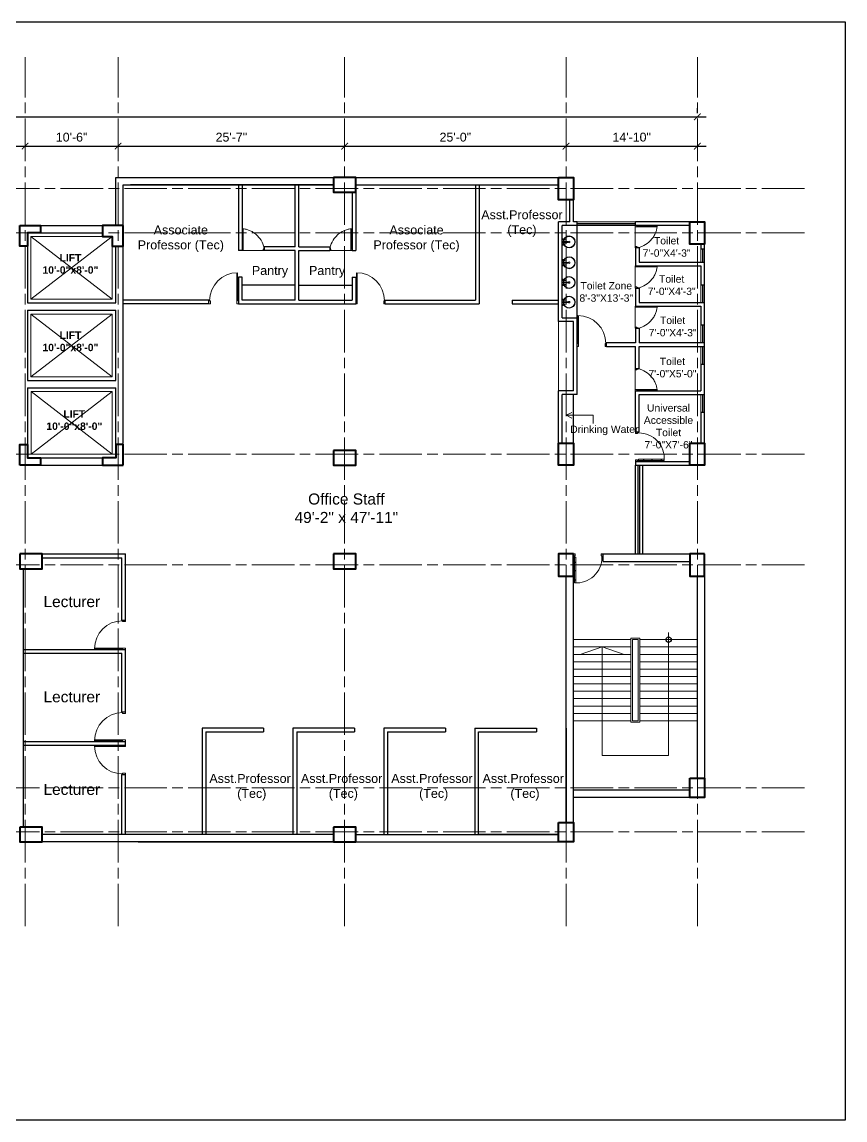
# Model space of a CAD drawing. Header units: inches. Extents: x -12 to 20935469, y -1604 to 24729220.
# Drawn here: x 20889047 to 20890162, y 24714405 to 24715893 of the extents above; entities that cross this region are included whole.
import ezdxf

# ---------------------------------------------------------------- set-up
doc = ezdxf.new("R2010")
doc.units = ezdxf.units.IN
doc.header["$LTSCALE"] = 0.03
doc.header["$MEASUREMENT"] = 0
doc.header["$PDMODE"] = 32
doc.header["$PDSIZE"] = 15
doc.linetypes.add('ACAD_ISO08W100', pattern=[36, 24, -3, 6, -3])
for name, color, linetype, lineweight in [('column', 1, 'Continuous', 40), ('Dim Line', 252, 'Continuous', 13), ('Door', 7, 'Continuous', 18), ('Gas', 21, 'Continuous', 5), ('Glass Line', 252, 'Continuous', 9), ('Grid Line', 252, 'Continuous', 18), ('Hatch', 253, 'Continuous', 15), ('Main Wall', 7, 'Continuous', 30), ('RAIL', 23, 'Continuous', 13), ('STAIR', 46, 'Continuous', 15), ('TOILET FIXTURE', 142, 'Continuous', 5), ('wind.', 150, 'Continuous', 20)]:
    doc.layers.add(name, color=color, linetype=linetype, lineweight=lineweight)
doc.layers.add('TEXT', color=7, linetype='Continuous')
doc.styles.add('2', font='swisscl.ttf')
doc.styles.add('RomanS', font='arial.ttf', dxfattribs={"height": 12})
doc.dimstyles.new('Aec_Arch_I', dxfattribs={"dimscale": 96, "dimtxt": 12, "dimasz": 0.09375, "dimexe": 0.125, "dimexo": 0.125, "dimgap": 0.0625, "dimtad": 1, "dimdec": 0, "dimzin": 3, "dimdsep": 46, "dimlunit": 4, "dimtxsty": 'RomanS', "dimblk1": 'ARCHTICK', "dimblk2": 'ARCHTICK', "dimsah": 1, "dimcen": 0.09375, "dimdle": 0.125, "dimadec": 0, "dimazin": 0, "dimtfac": 0.75, "dimtdec": 0, "dimtmove": 2, "dimatfit": 3, "dimldrblk": 'ARCHTICK', "dimfxl": 1, "dimfrac": 1, "dimtolj": 1, "dimtzin": 0, "dimarcsym": 0})

# ---------------------------------------------------------------- blocks, each defined once
blk = doc.blocks.new('Door_45')
at = {"layer": 'Door'}
for p, q in [((1.5, 5), (1.5, 44)), ((1.5, 40), (2.2, 40)), ((2.2, 40), (2.2, 39.5)), ((2.2, 39.5), (2.7, 39.5)), ((2.7, 39.5), (2.7, 40)), ((2.7, 40), (3.5, 40)), ((3.5, 44), (3.5, 5)), ((1.5, 25.8), (2.2, 25.8)), ((2.2, 25.8), (2.2, 25.3)), ((2.2, 25.3), (2.7, 25.3)), ((2.7, 25.8), (3.5, 25.8)), ((2.7, 25.3), (2.7, 25.8)), ((0, 0), (0, 5)), ((0, 5), (1.5, 5)), ((1.5, 12.6), (2.2, 12.6)), ((3.5, 5), (1.5, 5)), ((1.5, 5), (1.5, 3)), ((1.5, 3), (2.5, 3)), ((2.2, 12.6), (2.2, 13.1)), ((2.2, 13.1), (2.7, 13.1)), ((2.5, 3), (2.5, 0)), ((2.7, 13.1), (2.7, 12.6)), ((2.7, 12.6), (3.5, 12.6)), ((42.5, 3), (42.5, 0)), ((43.5, 3), (42.5, 3)), ((45, 5), (43.5, 5)), ((43.5, 5), (43.5, 3)), ((45, 0), (45, 5)), ((2.5, 0), (0, 0)), ((42.5, 0), (45, 0))]:
    blk.add_line(p, q, dxfattribs=at)
blk.add_arc((4.7, 5.3), 38.8, 359.6233, 94.6685, dxfattribs=at)
blk = doc.blocks.new('sssss-flat-876')
at = {"layer": 'Door', "linetype": 'Continuous', "ltscale": 3}
blk.add_line((3666.5, 84027.2), (3666.5, 84055.7), dxfattribs=at)
at = {"layer": 'Door', "linetype": 'Continuous', "ltscale": 3, "extrusion": (-7.21527e-09, -3.35624e-18, 1), "elevation": 0}
for points in [[(3666.5, 84057.2), (3666.5, 84055.7), (3668.4, 84055.7), (3668.4, 84056.5), (3670.2, 84056.5), (3670.2, 84057.2)], [(3668.4, 84055.7), (3696.2, 84055.7), (3696.2, 84056.5), (3668.4, 84056.5)]]:
    blk.add_lwpolyline(points, close=True, dxfattribs=at)
at = {"layer": 'Door', "linetype": 'Continuous', "ltscale": 3, "flags": 128}
blk.add_lwpolyline([(3670.2, 84027.2, 0.04096), (3675.5, 84028.9, 0.082496), (3684.9, 84034.8, 0.052187), (3689.7, 84040, 0.043988), (3692.9, 84045, 0.036571), (3694.8, 84049.6, 0.034751), (3695.9, 84054.2, 0.011435), (3696.2, 84055.7)], format="xyb", dxfattribs=at)
at = {"layer": 'Door', "linetype": 'Continuous', "ltscale": 3}
blk.add_lwpolyline([(3666.5, 84027.2), (3666.5, 84028.7), (3668.4, 84028.7), (3668.4, 84027.9), (3670.2, 84027.9), (3670.2, 84027.2)], close=True, dxfattribs=at)
blk = doc.blocks.new('$D40')
at = {"layer": 'Door'}
for p, q in [((1, 4), (1, 42)), ((2, 0), (2, 42)), ((1, 5), (0, 5)), ((2, 0), (0, 0)), ((2, 4), (1, 4)), ((39, 4), (38, 4)), ((38, 4), (38, 0)), ((40, 0), (38, 0)), ((40, 5), (39, 5)), ((39, 5), (39, 4))]:
    blk.add_line(p, q, dxfattribs=at)
blk.add_arc((1, 4), 38, 0, 90, dxfattribs=at)
blk = doc.blocks.new('_ArchTick')
at = {"color": 0, "linetype": 'ByBlock', "lineweight": 35, "const_width": 0.15}
blk.add_lwpolyline([(-0.5, -0.5), (0.5, 0.5)], dxfattribs=at)
blk = doc.blocks.new('*D21')
at = {"layer": 'Defpoints', "color": 0, "transparency": 16777216}
for p in [(20831844.3, 24724578.2), (20832040.8, 24724578.2), (20832040.8, 24724578.2)]:
    blk.add_point(p, dxfattribs=at)
at = {"layer": 'Dim Line', "color": 0, "lineweight": -2, "transparency": 16777216}
for p, q in [((20831832.3, 24724578.2), (20832052.8, 24724578.2)), ((20831844.3, 24724566.2), (20831844.3, 24724566.2)), ((20832040.8, 24724566.2), (20832040.8, 24724566.2))]:
    blk.add_line(p, q, dxfattribs=at)
at = {"layer": 'Dim Line', "color": 0, "lineweight": -2, "transparency": 16777216, "xscale": 9, "yscale": 9, "zscale": 9, "rotation": 180}
blk.add_blockref('_ArchTick', (20831844.3, 24724578.2), dxfattribs=at)
at = {"layer": 'Dim Line', "color": 0, "lineweight": -2, "transparency": 16777216, "xscale": 9, "yscale": 9, "zscale": 9}
blk.add_blockref('_ArchTick', (20832040.8, 24724578.2), dxfattribs=at)
at = {"layer": 'Dim Line', "color": 0, "transparency": 16777216, "insert": (20831942.5, 24724590.3), "char_height": 12, "attachment_point": 5, "style": 'RomanS'}
blk.add_mtext('\\A1;16\'-5"', dxfattribs=at)
blk = doc.blocks.new('*D22')
at = {"layer": 'Defpoints', "color": 0, "transparency": 16777216}
for p in [(20832040.8, 24724578.2), (20832166.8, 24724578.2), (20832166.8, 24724578.2)]:
    blk.add_point(p, dxfattribs=at)
at = {"layer": 'Dim Line', "color": 0, "lineweight": -2, "transparency": 16777216}
for p, q in [((20832028.8, 24724578.2), (20832178.8, 24724578.2)), ((20832040.8, 24724566.2), (20832040.8, 24724566.2)), ((20832166.8, 24724566.2), (20832166.8, 24724566.2))]:
    blk.add_line(p, q, dxfattribs=at)
at = {"layer": 'Dim Line', "color": 0, "lineweight": -2, "transparency": 16777216, "xscale": 9, "yscale": 9, "zscale": 9, "rotation": 180}
blk.add_blockref('_ArchTick', (20832040.8, 24724578.2), dxfattribs=at)
at = {"layer": 'Dim Line', "color": 0, "lineweight": -2, "transparency": 16777216, "xscale": 9, "yscale": 9, "zscale": 9}
blk.add_blockref('_ArchTick', (20832166.8, 24724578.2), dxfattribs=at)
at = {"layer": 'Dim Line', "color": 0, "transparency": 16777216, "insert": (20832103.8, 24724590.3), "char_height": 12, "attachment_point": 5, "style": 'RomanS'}
blk.add_mtext('\\A1;10\'-6"', dxfattribs=at)
blk = doc.blocks.new('*D23')
at = {"layer": 'Defpoints', "color": 0, "transparency": 16777216}
for p in [(20832166.8, 24724578.2), (20832473.8, 24724578.2), (20832473.8, 24724578.2)]:
    blk.add_point(p, dxfattribs=at)
at = {"layer": 'Dim Line', "color": 0, "lineweight": -2, "transparency": 16777216}
for p, q in [((20832154.8, 24724578.2), (20832485.8, 24724578.2)), ((20832166.8, 24724566.2), (20832166.8, 24724566.2)), ((20832473.8, 24724566.2), (20832473.8, 24724566.2))]:
    blk.add_line(p, q, dxfattribs=at)
at = {"layer": 'Dim Line', "color": 0, "lineweight": -2, "transparency": 16777216, "xscale": 9, "yscale": 9, "zscale": 9, "rotation": 180}
blk.add_blockref('_ArchTick', (20832166.8, 24724578.2), dxfattribs=at)
at = {"layer": 'Dim Line', "color": 0, "lineweight": -2, "transparency": 16777216, "xscale": 9, "yscale": 9, "zscale": 9}
blk.add_blockref('_ArchTick', (20832473.8, 24724578.2), dxfattribs=at)
at = {"layer": 'Dim Line', "color": 0, "transparency": 16777216, "insert": (20832320.3, 24724590.3), "char_height": 12, "attachment_point": 5, "style": 'RomanS'}
blk.add_mtext('\\A1;25\'-7"', dxfattribs=at)
blk = doc.blocks.new('*D10')
at = {"layer": 'Defpoints', "color": 0, "transparency": 16777216}
for p in [(20832473.8, 24724578.2), (20832773.8, 24724578.2), (20832773.8, 24724578.2)]:
    blk.add_point(p, dxfattribs=at)
at = {"layer": 'Dim Line', "color": 0, "lineweight": -2, "transparency": 16777216}
blk.add_line((20832461.8, 24724578.2), (20832785.8, 24724578.2), dxfattribs=at)
at = {"layer": 'Dim Line', "color": 0, "lineweight": -2, "transparency": 16777216, "xscale": 9, "yscale": 9, "zscale": 9, "rotation": 180}
blk.add_blockref('_ArchTick', (20832473.8, 24724578.2), dxfattribs=at)
at = {"layer": 'Dim Line', "color": 0, "lineweight": -2, "transparency": 16777216, "xscale": 9, "yscale": 9, "zscale": 9}
blk.add_blockref('_ArchTick', (20832773.8, 24724578.2), dxfattribs=at)
at = {"layer": 'Dim Line', "color": 0, "transparency": 16777216, "insert": (20832623.8, 24724590.3), "char_height": 12, "attachment_point": 5, "style": 'RomanS'}
blk.add_mtext('\\A1;25\'-0"', dxfattribs=at)
blk = doc.blocks.new('*D11')
at = {"layer": 'Defpoints', "color": 0, "transparency": 16777216}
for p in [(20832773.8, 24724578.2), (20832951.8, 24724578.2), (20832951.8, 24724578.2)]:
    blk.add_point(p, dxfattribs=at)
at = {"layer": 'Dim Line', "color": 0, "lineweight": -2, "transparency": 16777216}
for p, q in [((20832761.8, 24724578.2), (20832963.8, 24724578.2)), ((20832951.8, 24724566.2), (20832951.8, 24724566.2))]:
    blk.add_line(p, q, dxfattribs=at)
at = {"layer": 'Dim Line', "color": 0, "lineweight": -2, "transparency": 16777216, "xscale": 9, "yscale": 9, "zscale": 9, "rotation": 180}
blk.add_blockref('_ArchTick', (20832773.8, 24724578.2), dxfattribs=at)
at = {"layer": 'Dim Line', "color": 0, "lineweight": -2, "transparency": 16777216, "xscale": 9, "yscale": 9, "zscale": 9}
blk.add_blockref('_ArchTick', (20832951.8, 24724578.2), dxfattribs=at)
at = {"layer": 'Dim Line', "color": 0, "transparency": 16777216, "insert": (20832862.8, 24724590.3), "char_height": 12, "attachment_point": 5, "style": 'RomanS'}
blk.add_mtext('\\A1;14\'-10"', dxfattribs=at)
blk = doc.blocks.new('*D13')
at = {"layer": 'Defpoints', "color": 0, "transparency": 16777216}
for p in [(20830948.3, 24724610.7), (20832951.8, 24724617.8), (20832951.8, 24724610.7)]:
    blk.add_point(p, dxfattribs=at)
at = {"layer": 'Dim Line', "color": 0, "lineweight": -2, "transparency": 16777216}
for p, q in [((20830948.3, 24724622.7), (20830948.3, 24724629.8)), ((20832951.8, 24724622.7), (20832951.8, 24724629.8)), ((20830936.3, 24724617.8), (20832963.8, 24724617.8))]:
    blk.add_line(p, q, dxfattribs=at)
at = {"layer": 'Dim Line', "color": 0, "lineweight": -2, "transparency": 16777216, "xscale": 9, "yscale": 9, "zscale": 9, "rotation": 180}
blk.add_blockref('_ArchTick', (20830948.3, 24724617.8), dxfattribs=at)
at = {"layer": 'Dim Line', "color": 0, "lineweight": -2, "transparency": 16777216, "xscale": 9, "yscale": 9, "zscale": 9}
blk.add_blockref('_ArchTick', (20832951.8, 24724617.8), dxfattribs=at)
at = {"layer": 'Dim Line', "color": 0, "transparency": 16777216, "insert": (20831950, 24724629.9), "char_height": 12, "attachment_point": 5, "style": 'RomanS'}
blk.add_mtext('\\A1;166\'-11"', dxfattribs=at)
blk = doc.blocks.new('7-flat-72')
at = {"layer": 'Glass Line', "color": 8, "ltscale": 20}
for p, q in [((-64478.7, 376960.5), (-64480.3, 376960.5)), ((-64480.3, 376959.5), (-64480.3, 376960.5)), ((-64480.3, 376959.5), (-64480.3, 376960.5)), ((-64478.7, 376959.5), (-64480.3, 376959.5)), ((-64480.3, 376959.1), (-64480.3, 376959.4)), ((-64478.7, 376959.4), (-64480.3, 376959.4)), ((-64478.7, 376959.1), (-64480.3, 376959.1)), ((-64480.2, 376959.4), (-64480.2, 376959.5)), ((-64480.1, 376959.5), (-64480.1, 376960.5)), ((-64479.9, 376959.5), (-64479.9, 376960.5)), ((-64479.5, 376959.5), (-64479.5, 376960.5)), ((-64479.1, 376959.5), (-64479.1, 376960.5)), ((-64478.9, 376959.5), (-64478.9, 376960.5)), ((-64478.9, 376959.4), (-64478.9, 376959.5)), ((-64478.8, 376959.5), (-64478.8, 376960.5)), ((-64478.7, 376959.5), (-64478.7, 376960.5)), ((-64478.7, 376959.1), (-64478.7, 376959.4)), ((-64475.1, 376959.4), (-64476.9, 376959.4)), ((-64476.9, 376959.1), (-64476.9, 376959.4)), ((-64475.1, 376959.1), (-64476.9, 376959.1)), ((-64476.6, 376959.4), (-64476.6, 376966.6)), ((-64475.5, 376966.6), (-64476.6, 376966.6)), ((-64475.5, 376959.4), (-64475.5, 376966.6)), ((-64475.1, 376959.1), (-64475.1, 376959.4)), ((-64473.3, 376960.5), (-64471.7, 376960.5)), ((-64473.3, 376959.5), (-64473.3, 376960.5)), ((-64473.3, 376959.5), (-64473.3, 376960.5)), ((-64473.3, 376959.5), (-64471.7, 376959.5)), ((-64473.3, 376959.1), (-64473.3, 376959.4)), ((-64473.3, 376959.4), (-64471.7, 376959.4)), ((-64473.3, 376959.1), (-64471.7, 376959.1)), ((-64473.1, 376959.5), (-64473.1, 376960.5)), ((-64473.1, 376959.4), (-64473.1, 376959.5)), ((-64472.9, 376959.5), (-64472.9, 376960.5)), ((-64472.5, 376959.5), (-64472.5, 376960.5)), ((-64472.1, 376959.5), (-64472.1, 376960.5)), ((-64471.9, 376959.5), (-64471.9, 376960.5)), ((-64471.9, 376959.4), (-64471.9, 376959.5)), ((-64471.8, 376959.5), (-64471.8, 376960.5)), ((-64471.7, 376959.5), (-64471.7, 376960.5)), ((-64471.7, 376959.1), (-64471.7, 376959.4))]:
    blk.add_line(p, q, dxfattribs=at)
blk.add_circle((-64476, 376968.4, 0), 1.08, dxfattribs=at)
for radius, start, end in [(8.1, 273.8334, 266.1883), (7.55, 274.115, 265.9068)]:
    blk.add_arc((-64476, 376968.4, 0), radius, start, end, dxfattribs=at)
blk = doc.blocks.new('SFSFSFS-flat-72')
at = {"layer": 'TOILET FIXTURE', "ltscale": 0.2}
blk.add_lwpolyline([(-3918.5, -3608.1), (-3918.5, -3602.7), (-3923.9, -3602.7), (-3923.9, -3608.1)], close=True, dxfattribs=at)
at = {"layer": 'TOILET FIXTURE', "ltscale": 20}
blk.add_blockref('7-flat-72', (60554.8, -380567.2), dxfattribs=at)
blk = doc.blocks.new('fff')
at = {"layer": 'Grid Line', "color": 252, "linetype": 'ACAD_ISO08W100', "lineweight": 9, "ltscale": 80, "true_color": 0x939598}
for p, q in [((20832040.8, 24723521.1), (20832040.8, 24724698.8)), ((20832166.8, 24723521.1), (20832166.8, 24724698.8)), ((20832473.8, 24723521.1), (20832473.8, 24724698.8)), ((20832773.8, 24723521.1), (20832773.8, 24724698.8)), ((20832951.8, 24723521.1), (20832951.8, 24724698.8)), ((20833096.9, 24724520.6), (20830726.1, 24724520.6)), ((20833096.9, 24724460.6), (20830726.1, 24724460.6)), ((20833096.9, 24724160.7), (20830726.1, 24724160.7)), ((20833096.9, 24724010.7), (20830726.1, 24724010.7)), ((20833096.9, 24723708.7), (20830726.1, 24723708.7)), ((20833096.9, 24723648.8), (20830726.1, 24723648.8))]:
    blk.add_line(p, q, dxfattribs=at)
at = {"layer": 'Dim Line'}
for base, p1, p2, picture, middle in [((20832951.7523, 24724617.8128), (20830948.3088, 24724610.7482), (20832951.7523, 24724610.7482), '*D13', (20831950.0306, 24724629.9397)), ((20832040.7792, 24724578.1666), (20831844.25, 24724578.1666), (20832040.7792, 24724578.1666), '*D21', (20831942.5146, 24724590.2934)), ((20832166.8, 24724578.2), (20832040.8, 24724578.2), (20832166.8, 24724578.2), '*D22', (20832103.8, 24724590.3)), ((20832473.8, 24724578.2), (20832166.8, 24724578.2), (20832473.8, 24724578.2), '*D23', (20832320.3, 24724590.3)), ((20832773.8, 24724578.2), (20832473.8, 24724578.2), (20832773.8, 24724578.2), '*D10', (20832623.8, 24724590.3)), ((20832951.8, 24724578.2), (20832773.8, 24724578.2), (20832951.8, 24724578.2), '*D11', (20832862.8, 24724590.3))]:
    dim = blk.add_linear_dim(base=base, p1=p1, p2=p2, dimstyle='Aec_Arch_I', dxfattribs=at)
    dim.commit()
    dim.dimension.update_dxf_attribs({"geometry": picture, "text_midpoint": middle})

msp = doc.modelspace()

# ---------------------------------------------------------------- linework, layer by layer
for p, q in [((20889799.3, 24715491.7), (20889799.3, 24715616.6)), ((20889972.2, 24715621.6), (20889972.2, 24715621.6)), ((20889404.3, 24715583.7), (20889404.3, 24715583.7)), ((20889417.3, 24715535.7), (20889345.3, 24715535.7)), ((20889422.3, 24715535.7), (20889494.3, 24715535.7)), ((20889794.3, 24715321.8), (20889794.3, 24715387.8)), ((20889883.3, 24715297), (20889878.3, 24715297)), ((20889878.3, 24715171.6), (20889878.3, 24715291.8)), ((20889882.3, 24715171.6), (20889882.3, 24715291.8)), ((20889884.3, 24715171.6), (20889884.3, 24715291.8)), ((20889888.3, 24715171.6), (20889888.3, 24715291.8)), ((20889832.1, 24715171.6), (20889934.2, 24715171.6))]:
    msp.add_line(p, q)
msp.add_circle((20889923.3, 24715055.6), 3.61)
at = {"layer": 'column', "lineweight": 40, "ltscale": 20}
for points in [[(20889469.3, 24715681.7), (20889469.3, 24715661.7), (20889499.3, 24715661.7), (20889499.3, 24715681.7)], [(20889774.3, 24715681.6), (20889794.3, 24715681.6), (20889794.3, 24715651.6), (20889774.3, 24715651.6)], [(20889952.2, 24715621.6), (20889972.2, 24715621.6), (20889972.2, 24715591.6), (20889952.2, 24715591.6)], [(20889469.3, 24715311.8), (20889469.3, 24715291.8), (20889499.3, 24715291.8), (20889499.3, 24715311.8)], [(20889774.3, 24715321.8), (20889794.3, 24715321.8), (20889794.3, 24715291.8), (20889774.3, 24715291.8)], [(20889952.2, 24715321.8), (20889972.2, 24715321.8), (20889972.2, 24715291.8), (20889952.2, 24715291.8)], [(20889044.3, 24715171.6), (20889044.3, 24715151.6), (20889074.3, 24715151.6), (20889074.3, 24715171.6)], [(20889469.3, 24715171.6), (20889469.3, 24715151.6), (20889499.3, 24715151.6), (20889499.3, 24715171.6)], [(20889794.3, 24715171.6), (20889774.3, 24715171.6), (20889774.3, 24715141.6), (20889794.3, 24715141.6)], [(20889972.2, 24715171.6), (20889952.2, 24715171.6), (20889952.2, 24715141.6), (20889972.2, 24715141.6)], [(20889952.2, 24714867.6), (20889972.2, 24714867.6), (20889972.2, 24714841.6), (20889952.2, 24714841.6)], [(20889774.3, 24714807.6), (20889794.3, 24714807.6), (20889794.3, 24714781.6), (20889774.3, 24714781.6)], [(20889044.3, 24714801.6), (20889044.3, 24714781.6), (20889074.3, 24714781.6), (20889074.3, 24714801.6)], [(20889469.3, 24714801.6), (20889469.3, 24714781.6), (20889499.3, 24714781.6), (20889499.3, 24714801.6)]]:
    msp.add_lwpolyline(points, close=True, dxfattribs=at)
for points in [[(20889044.3, 24715616.8), (20889072.3, 24715616.8), (20889072.3, 24715606.8), (20889054.3, 24715606.8), (20889054.3, 24715588.8), (20889044.3, 24715588.8), (20889044.3, 24715616.8)], [(20889184.3, 24715616.9), (20889156.3, 24715616.9), (20889156.3, 24715601.9), (20889169.3, 24715601.9), (20889169.3, 24715588.9), (20889184.3, 24715588.9), (20889184.3, 24715616.9)], [(20889044.3, 24715291.8), (20889044.3, 24715319.8), (20889054.3, 24715319.8), (20889054.3, 24715301.8), (20889072.3, 24715301.8), (20889072.3, 24715291.8), (20889044.3, 24715291.8)], [(20889184.3, 24715291.8), (20889184.3, 24715319.8), (20889174.3, 24715319.8), (20889174.3, 24715301.8), (20889156.3, 24715301.8), (20889156.3, 24715291.8), (20889184.3, 24715291.8)]]:
    msp.add_lwpolyline(points, dxfattribs=at)
at = {"layer": 'Defpoints'}
msp.add_lwpolyline([(20887725.3, 24715892.5), (20890162.4, 24715892.5), (20890162.4, 24714404.5), (20887725.3, 24714404.5)], close=True, dxfattribs=at)
at = {"layer": 'Gas', "color": 0, "lineweight": 5}
for points in [[(20889059.2, 24715516.8), (20889169.3, 24715516.8), (20889169.3, 24715601.8), (20889059.2, 24715601.8)], [(20889059.2, 24715411.8), (20889169.3, 24715411.8), (20889169.3, 24715496.8), (20889059.2, 24715496.8)], [(20889059.3, 24715306.7), (20889169.3, 24715306.7), (20889169.3, 24715391.8), (20889059.3, 24715391.8)], [(20889872.3, 24715057.6), (20889884.3, 24715057.6), (20889884.3, 24714943.6), (20889872.3, 24714943.6)], [(20889874.3, 24715055.6), (20889882.3, 24715055.6), (20889882.3, 24714945.6), (20889874.3, 24714945.6)]]:
    msp.add_lwpolyline(points, close=True, dxfattribs=at)
for points in [[(20889059.2, 24715601.8), (20889169.3, 24715516.8), (20889169.3, 24715601.8), (20889059.2, 24715516.8)], [(20889059.2, 24715496.8), (20889169.3, 24715411.8), (20889169.3, 24715496.8), (20889059.2, 24715411.8)], [(20889059.3, 24715391.8), (20889169.3, 24715306.7), (20889169.3, 24715391.8), (20889059.3, 24715306.7)]]:
    msp.add_lwpolyline(points, dxfattribs=at)
at = {"layer": 'Hatch', "lineweight": 5}
msp.add_line((20889774.3, 24715392.8), (20889774.3, 24715486.7), dxfattribs=at)
at = {"layer": 'Main Wall'}
for p, q in [((20889499.3, 24715681.7), (20889774.3, 24715681.7)), ((20889340.3, 24715671.7), (20889340.3, 24715582.7)), ((20889345.3, 24715671.7), (20889345.3, 24715582.7)), ((20889417.3, 24715587.7), (20889417.3, 24715671.7)), ((20889422.3, 24715587.7), (20889422.3, 24715671.7)), ((20889499.3, 24715671.7), (20889774.3, 24715671.8)), ((20889499.3, 24715671.7), (20889499.3, 24715671.7)), ((20889661.5, 24715671.7), (20889661.5, 24715515.7)), ((20889666.5, 24715671.7), (20889666.5, 24715510.7)), ((20889494.3, 24715661.7), (20889494.3, 24715582.7)), ((20889499.3, 24715661.7), (20889499.3, 24715582.7)), ((20889789.3, 24715621.6), (20889789.3, 24715651.5)), ((20889794.3, 24715621.6), (20889794.3, 24715651.5)), ((20889072.3, 24715616.8), (20889174.3, 24715616.8)), ((20889072.3, 24715606.8), (20889156.3, 24715606.8)), ((20889417.3, 24715587.7), (20889417.3, 24715606.7)), ((20889422.3, 24715587.7), (20889422.3, 24715606.7)), ((20889345.3, 24715582.7), (20889340.3, 24715582.7)), ((20889375.3, 24715587.7), (20889375.3, 24715582.7)), ((20889417.3, 24715587.7), (20889375.3, 24715587.7)), ((20889417.3, 24715582.7), (20889375.3, 24715582.7)), ((20889417.3, 24715515.7), (20889417.3, 24715582.7)), ((20889422.3, 24715587.7), (20889464.3, 24715587.7)), ((20889422.3, 24715582.7), (20889464.3, 24715582.7)), ((20889422.3, 24715515.7), (20889422.3, 24715582.7)), ((20889464.3, 24715587.7), (20889464.3, 24715582.7)), ((20889494.3, 24715582.7), (20889499.3, 24715582.7)), ((20889340.3, 24715546.7), (20889340.3, 24715510.7)), ((20889345.3, 24715546.7), (20889340.3, 24715546.7)), ((20889345.3, 24715515.7), (20889345.3, 24715546.7)), ((20889494.3, 24715546.7), (20889499.3, 24715546.7)), ((20889494.3, 24715546.7), (20889494.3, 24715515.7)), ((20889499.3, 24715546.7), (20889499.3, 24715510.7)), ((20889054.3, 24715511.8), (20889174.3, 24715511.8)), ((20889300.3, 24715515.7), (20889184.3, 24715515.7)), ((20889300.3, 24715510.7), (20889184.3, 24715510.7)), ((20889300.3, 24715510.7), (20889300.3, 24715515.7)), ((20889340.3, 24715510.7), (20889499.3, 24715510.7)), ((20889417.3, 24715515.7), (20889345.3, 24715515.7)), ((20889422.3, 24715515.7), (20889494.3, 24715515.7)), ((20889539.3, 24715515.7), (20889661.5, 24715515.7)), ((20889539.3, 24715510.7), (20889539.3, 24715515.7)), ((20889539.3, 24715510.7), (20889666.5, 24715510.7)), ((20889711.5, 24715515.7), (20889774.3, 24715515.7)), ((20889711.5, 24715515.7), (20889711.5, 24715510.7)), ((20889711.5, 24715510.7), (20889774.3, 24715510.7)), ((20889054.3, 24715501.8), (20889174.3, 24715501.8)), ((20889054.3, 24715406.8), (20889174.3, 24715406.8)), ((20889054.3, 24715396.8), (20889174.3, 24715396.8)), ((20889184.3, 24715296.8), (20889184.3, 24715296.8)), ((20889072.3, 24715291.8), (20889156.3, 24715291.8)), ((20889072.3, 24715291.8), (20889156.3, 24715291.8)), ((20889074.3, 24715171.6), (20889187.3, 24715171.6)), ((20889074.3, 24715166.6), (20889182.3, 24715166.6)), ((20889182.3, 24715082.1), (20889182.3, 24715166.6)), ((20889187.3, 24715082.1), (20889187.3, 24715171.6)), ((20889784.3, 24715171.6), (20889794.3, 24715171.6)), ((20889834.3, 24715171.6), (20889952.2, 24715171.6)), ((20889834.3, 24715171.6), (20889834.3, 24715161.6)), ((20889834.3, 24715161.6), (20889952.2, 24715161.6)), ((20889784.3, 24714807.6), (20889784.3, 24715141.6)), ((20889794.3, 24714807.6), (20889794.3, 24715141.6)), ((20889962.2, 24715141.6), (20889962.2, 24714867.6)), ((20889972.2, 24715141.6), (20889972.2, 24714867.6)), ((20889182.3, 24715082.1), (20889187.3, 24715082.1)), ((20889049.3, 24715042.1), (20889187.3, 24715042.1)), ((20889187.3, 24714957.6), (20889187.3, 24715042.1)), ((20889049.3, 24715037.1), (20889182.3, 24715037.1)), ((20889182.3, 24714957.6), (20889182.3, 24715037.1)), ((20889182.3, 24714957.6), (20889187.3, 24714957.6)), ((20889291, 24714935.6), (20889291, 24714791.6)), ((20889296, 24714930.6), (20889296, 24714791.6)), ((20889296, 24714930.6), (20889374.3, 24714930.6)), ((20889374.3, 24714935.6), (20889374.3, 24714930.6)), ((20889414.3, 24714935.6), (20889414.3, 24714791.6)), ((20889419.3, 24714930.6), (20889497.6, 24714930.6)), ((20889419.3, 24714930.6), (20889419.3, 24714791.6)), ((20889497.6, 24714935.6), (20889497.6, 24714930.6)), ((20889537.6, 24714935.6), (20889537.6, 24714791.6)), ((20889542.6, 24714930.6), (20889620.9, 24714930.6)), ((20889542.6, 24714930.6), (20889542.6, 24714791.6)), ((20889620.9, 24714935.6), (20889620.9, 24714930.6)), ((20889660.9, 24714935.6), (20889660.9, 24714791.6)), ((20889660.9, 24714935.6), (20889744.3, 24714935.6)), ((20889665.9, 24714791.5), (20889665.9, 24714930.6)), ((20889665.9, 24714930.6), (20889744.3, 24714930.6)), ((20889744.3, 24714935.6), (20889744.3, 24714930.6)), ((20889784.3, 24714935.6), (20889784.3, 24714807.6)), ((20889049.3, 24714917.6), (20889187.3, 24714917.6)), ((20889049.3, 24714912.6), (20889187.3, 24714912.6)), ((20889187.3, 24714912.6), (20889187.3, 24714917.6)), ((20889182.3, 24714872.6), (20889187.3, 24714872.6)), ((20889182.3, 24714791.6), (20889182.3, 24714872.6)), ((20889187.3, 24714791.6), (20889187.3, 24714872.6)), ((20889952.2, 24714851.6), (20889794.2, 24714851.6)), ((20889952.2, 24714841.6), (20889794.2, 24714841.6)), ((20889374.3, 24714791.6), (20889374.3, 24714791.6)), ((20889499.3, 24714791.6), (20889774.3, 24714791.6)), ((20889774.3, 24714791.5), (20889665.9, 24714791.5)), ((20889204.3, 24714781.6), (20889469.3, 24714781.6)), ((20889499.3, 24714781.6), (20889794.3, 24714781.6))]:
    msp.add_line(p, q, dxfattribs=at)
at = {"layer": 'Main Wall', "lineweight": 30}
for p, q in [((20889774.3, 24715486.7), (20889774.3, 24715621.6)), ((20889789.3, 24715621.6), (20889774.3, 24715621.6)), ((20889779.3, 24715491.7), (20889779.3, 24715616.6)), ((20889799.3, 24715616.6), (20889779.3, 24715616.6)), ((20889799.3, 24715621.6), (20889794.3, 24715621.6)), ((20889799.3, 24715616.6), (20889799.3, 24715621.6)), ((20889952.2, 24715621.6), (20889878.3, 24715621.6)), ((20889878.3, 24715616.6), (20889878.3, 24715621.6)), ((20889952.2, 24715616.6), (20889878.3, 24715616.6)), ((20889883.3, 24715586.6), (20889878.3, 24715586.6)), ((20889883.3, 24715586.6), (20889883.3, 24715567)), ((20889972.2, 24715585), (20889972.2, 24715591.6)), ((20889883.3, 24715567), (20889972.2, 24715567)), ((20889972.2, 24715536.4), (20889972.2, 24715567)), ((20889878.3, 24715562), (20889967.2, 24715562)), ((20889878.3, 24715532), (20889883.3, 24715532)), ((20889883.3, 24715532), (20889883.3, 24715512.4)), ((20889878.3, 24715507.4), (20889967.2, 24715507.4)), ((20889883.3, 24715512.4), (20889972.2, 24715512.4)), ((20889967.2, 24715507.4), (20889967.2, 24715481.8)), ((20889972.2, 24715481.8), (20889972.2, 24715512.4)), ((20889779.3, 24715491.7), (20889799.3, 24715491.7)), ((20889799.3, 24715457.8), (20889799.3, 24715491.7)), ((20889794.3, 24715486.7), (20889774.3, 24715486.7)), ((20889794.3, 24715392.8), (20889794.3, 24715486.7)), ((20889878.3, 24715477.4), (20889883.3, 24715477.4)), ((20889972.2, 24715481.8), (20889967.2, 24715481.8)), ((20889799.3, 24715387.8), (20889799.3, 24715457.8)), ((20889839.3, 24715452.8), (20889839.3, 24715457.8)), ((20889839.3, 24715452.8), (20889878.3, 24715452.8)), ((20889878.3, 24715422.8), (20889878.3, 24715452.8)), ((20889972.2, 24715457.8), (20889883.3, 24715457.8)), ((20889883.3, 24715452.8), (20889972.2, 24715452.8)), ((20889883.3, 24715422.8), (20889883.3, 24715452.8)), ((20889972.2, 24715452.8), (20889972.2, 24715457.8)), ((20889967.2, 24715428.8), (20889972.2, 24715428.8)), ((20889967.2, 24715428.8), (20889967.2, 24715392.8)), ((20889972.2, 24715387.8), (20889972.2, 24715428.8)), ((20889878.3, 24715422.8), (20889883.3, 24715422.8)), ((20889774.3, 24715321.8), (20889774.3, 24715392.8)), ((20889794.3, 24715392.8), (20889774.3, 24715392.8)), ((20889779.3, 24715321.8), (20889779.3, 24715387.8)), ((20889799.3, 24715387.8), (20889779.3, 24715387.8)), ((20889878.3, 24715337), (20889878.3, 24715392.8)), ((20889878.3, 24715392.8), (20889967.2, 24715392.8)), ((20889883.3, 24715337), (20889883.3, 24715387.8)), ((20889883.3, 24715387.8), (20889972.2, 24715387.8)), ((20889967.2, 24715363.8), (20889967.2, 24715321.8)), ((20889967.2, 24715363.8), (20889972.2, 24715363.8)), ((20889972.2, 24715321.8), (20889972.2, 24715363.8)), ((20889878.3, 24715337), (20889883.3, 24715337)), ((20889878.3, 24715297), (20889952.2, 24715297)), ((20889878.3, 24715297), (20889878.3, 24715291.9)), ((20889878.3, 24715291.9), (20889952.2, 24715291.9))]:
    msp.add_line(p, q, dxfattribs=at)
at = {"layer": 'Main Wall'}
for points in [[(20889174.3, 24715616.8), (20889174.3, 24715681.7), (20889469.3, 24715681.7)], [(20889184.3, 24715321.8), (20889184.3, 24715671.7), (20889469.3, 24715671.7), (20889194.3, 24715671.7)], [(20889054.3, 24715588.8), (20889054.3, 24715511.8)], [(20889174.3, 24715511.8), (20889174.3, 24715588.9)], [(20889054.3, 24715501.8), (20889054.3, 24715406.8)], [(20889174.3, 24715406.8), (20889174.3, 24715501.8)], [(20889054.3, 24715396.8), (20889054.3, 24715301.8), (20889174.3, 24715301.8), (20889174.3, 24715396.8)], [(20889049.3, 24714801.6), (20889049.3, 24715151.6)], [(20889374.3, 24714935.6), (20889291, 24714935.6)], [(20889497.6, 24714935.6), (20889414.3, 24714935.6)], [(20889620.9, 24714935.6), (20889537.6, 24714935.6)], [(20889469.3, 24714791.6), (20889074.3, 24714791.6)], [(20889469.3, 24714781.6), (20889074.3, 24714781.6)]]:
    msp.add_lwpolyline(points, dxfattribs=at)
at = {"layer": 'Main Wall', "lineweight": 30}
for points in [[(20889878.3, 24715586.6), (20889878.3, 24715562)], [(20889967.2, 24715591.6), (20889967.2, 24715585)], [(20889967.2, 24715585), (20889972.2, 24715585)], [(20889967.2, 24715562), (20889967.2, 24715536.4)], [(20889967.2, 24715536.4), (20889972.2, 24715536.4)], [(20889878.3, 24715532), (20889878.3, 24715507.4)], [(20889878.3, 24715477.4), (20889878.3, 24715457.8)], [(20889883.3, 24715477.4), (20889883.3, 24715457.8)], [(20889878.3, 24715457.8), (20889839.3, 24715457.8)]]:
    msp.add_lwpolyline(points, dxfattribs=at)
at = {"layer": 'RAIL', "lineweight": 9}
for p, q in [((20889923.3, 24715065.3), (20889923.3, 24714898.6)), ((20889833.3, 24715045.6), (20889803.3, 24715035.6)), ((20889833.3, 24714898.6), (20889833.3, 24715045.6)), ((20889863.3, 24715035.6), (20889833.3, 24715045.6)), ((20889794.3, 24715035.6), (20889872.3, 24715035.6)), ((20889923.3, 24714898.6), (20889833.3, 24714898.6))]:
    msp.add_line(p, q, dxfattribs=at)
at = {"layer": 'STAIR', "color": 253, "lineweight": 5}
for p, q in [((20889784.7, 24715359.5), (20889792, 24715363.5)), ((20889784.7, 24715359.5), (20889820.9, 24715359.5)), ((20889784.7, 24715359.5), (20889792, 24715355.5)), ((20889820.9, 24715359.5), (20889820.9, 24715348.3))]:
    msp.add_line(p, q, dxfattribs=at)
at = {"layer": 'STAIR', "color": 32, "lineweight": 5}
for p, q in [((20889872.3, 24715055.6), (20889794.3, 24715055.6)), ((20889872.3, 24715045.6), (20889794.3, 24715045.6)), ((20889962.2, 24715055.6), (20889884.3, 24715055.6)), ((20889962.2, 24715045.6), (20889884.3, 24715045.6)), ((20889854.3, 24715035.6), (20889794.3, 24715035.6)), ((20889962.2, 24715035.6), (20889884.3, 24715035.6)), ((20889872.3, 24715025.6), (20889794.3, 24715025.6)), ((20889872.3, 24715015.6), (20889794.3, 24715015.6)), ((20889962.2, 24715025.6), (20889884.3, 24715025.6)), ((20889962.2, 24715015.6), (20889884.3, 24715015.6)), ((20889872.3, 24715005.6), (20889794.3, 24715005.6)), ((20889962.2, 24715005.6), (20889884.3, 24715005.6)), ((20889872.3, 24714995.6), (20889794.3, 24714995.6)), ((20889872.3, 24714985.6), (20889794.3, 24714985.6)), ((20889962.2, 24714995.6), (20889884.3, 24714995.6)), ((20889962.2, 24714985.6), (20889884.3, 24714985.6)), ((20889872.3, 24714975.6), (20889794.3, 24714975.6)), ((20889962.2, 24714975.6), (20889884.3, 24714975.6)), ((20889872.3, 24714965.6), (20889794.3, 24714965.6)), ((20889872.3, 24714955.6), (20889794.3, 24714955.6)), ((20889962.2, 24714965.6), (20889884.3, 24714965.6)), ((20889962.2, 24714955.6), (20889884.3, 24714955.6)), ((20889872.3, 24714945.6), (20889794.3, 24714945.6)), ((20889962.2, 24714945.6), (20889884.3, 24714945.6))]:
    msp.add_line(p, q, dxfattribs=at)
at = {"layer": 'wind.', "lineweight": 5}
for p, q in [((20889878.3, 24715621.6), (20889799.3, 24715621.6)), ((20889878.3, 24715619.6), (20889799.3, 24715619.6)), ((20889878.3, 24715618.6), (20889799.3, 24715618.6)), ((20889878.3, 24715616.6), (20889799.3, 24715616.6)), ((20889967.2, 24715567), (20889967.2, 24715585)), ((20889969.2, 24715567), (20889969.2, 24715585)), ((20889970.2, 24715567), (20889970.2, 24715585)), ((20889972.2, 24715567), (20889972.2, 24715585)), ((20889967.2, 24715512.4), (20889967.2, 24715536.4)), ((20889969.2, 24715512.4), (20889969.2, 24715536.4)), ((20889970.2, 24715512.4), (20889970.2, 24715536.4)), ((20889972.2, 24715512.4), (20889972.2, 24715536.4)), ((20889967.2, 24715457.8), (20889967.2, 24715481.8)), ((20889969.2, 24715457.8), (20889969.2, 24715481.8)), ((20889970.2, 24715457.8), (20889970.2, 24715481.8)), ((20889972.2, 24715457.8), (20889972.2, 24715481.8)), ((20889967.2, 24715428.8), (20889967.2, 24715452.8)), ((20889969.2, 24715428.8), (20889969.2, 24715452.8)), ((20889970.2, 24715428.8), (20889970.2, 24715452.8)), ((20889972.2, 24715428.8), (20889972.2, 24715452.8)), ((20889967.2, 24715363.8), (20889967.2, 24715387.8)), ((20889969.2, 24715363.8), (20889969.2, 24715387.8)), ((20889970.2, 24715363.8), (20889970.2, 24715387.8)), ((20889972.2, 24715363.8), (20889972.2, 24715387.8))]:
    msp.add_line(p, q, dxfattribs=at)

# ---------------------------------------------------------------- block references
msp.add_blockref('fff', (57010.5, -8853.9))
at = {"layer": 'Door', "ltscale": 20}
for p in [(20886211.7, 24631559.4), (20886211.7, 24631504.8), (20886211.7, 24631450.2)]:
    msp.add_blockref('sssss-flat-876', p, dxfattribs=at)
at = {"layer": 'Door'}
msp.add_blockref('$D40', (20889799.3, 24715452.8), dxfattribs=at)
at = {"layer": 'Door', "ltscale": 20, "xscale": -1, "rotation": 180}
msp.add_blockref('sssss-flat-876', (20886211.7, 24799450), dxfattribs=at)
at = {"layer": 'Door', "color": 250, "ltscale": 20, "xscale": -0.8888888888759539, "yscale": 0.8888888888759539, "zscale": 0.8888888888759539}
for p, rotation in [((20889878.3, 24715297), 270), ((20889794.3, 24715171.6), 180)]:
    msp.add_blockref('Door_45', p, dxfattribs=dict(at, rotation=rotation))
at = {"layer": 'Main Wall', "rotation": 90.00000000000001}
for name, p in [('sssss-flat-876', (20973402.5, 24711916.2)), ('$D40', (20889187.3, 24715042.1)), ('$D40', (20889187.3, 24714917.6))]:
    msp.add_blockref(name, p, dxfattribs=at)
at = {"layer": 'Main Wall', "xscale": -1}
for name, p, rotation in [('sssss-flat-876', (20805437.1, 24711916.2), 270), ('$D40', (20889187.3, 24714912.6), 90)]:
    msp.add_blockref(name, p, dxfattribs=dict(at, rotation=rotation))
msp.add_blockref('$D40', (20889340.3, 24715510.7), dxfattribs=at)
at = {"layer": 'Main Wall'}
msp.add_blockref('$D40', (20889499.3, 24715510.7), dxfattribs=at)
at = {"layer": 'TOILET FIXTURE', "ltscale": 20, "xscale": -1, "rotation": 270}
for p in [(20893387.4, 24719515.7), (20893387.4, 24719487.5), (20893387.4, 24719460.7), (20893387.4, 24719434)]:
    msp.add_blockref('SFSFSFS-flat-72', p, dxfattribs=at)

# ---------------------------------------------------------------- texts
at = {"layer": 'TEXT', "color": 30, "lineweight": 5, "ltscale": 20, "attachment_point": 2, "style": '2'}
for s, width, gutter_width, insert, char_height in [('\\pxqc;{\\fArial|b0|i0|c0|p34;\\C0;Asst.Professor (Tec) }', 134.044, 0.405, (20889724.6, 24715637.4), 12.143), ('\\pxqc;{\\fArial|b0|i0|c0|p34;\\C0;Associate\\PProfessor (Tec) }', 131.491, 0.397, (20889262.3, 24715616.8), 12.143), ('\\pxqc;{\\fArial|b0|i0|c0|p34;\\C0;Associate\\PProfessor (Tec) }', 131.491, 0.397, (20889581.7, 24715616.8), 12.143), ('{\\fArial|b0|i0|c0|p34;\\C0;Toilet \\P7\'-0"X4\'-3"}', 104.76, 0.5, (20889920.6, 24715601.1), 10), ('\\pxqc;{\\fArial|b0|i0|c0|p34;\\C0; \\PPantry}', 63.513, 0.5, (20889383.1, 24715582.1), 12.143), ('\\pxqc;{\\fArial|b0|i0|c0|p34;\\C0; \\PPantry}', 63.513, 0.5, (20889460.5, 24715582.1), 12.143), ('{\\fArial|b0|i0|c0|p34;\\C0;Toilet \\P7\'-0"X4\'-3"}', 104.76, 0.5, (20889927.5, 24715549.2), 10), ('{\\fArial|b0|i0|c0|p34;\\C0;Toilet Zone\\P8\'-3"X13\'-3"}', 104.76, 0.5, (20889838.9, 24715540.1), 10), ('{\\fArial|b0|i0|c0|p34;\\C0;Toilet \\P7\'-0"X4\'-3"}', 104.76, 0.5, (20889928.8, 24715493.2), 10), ('{\\fArial|b0|i0|c0|p34;\\C0;Toilet \\P7\'-0"X5\'-0"}', 104.76, 0.5, (20889928.5, 24715437.6), 10), ('{\\fArial|b0|i0|c0|p34;\\C0;Universal Accessible Toilet\\P7\'-0"X7\'-6"}', 88.036, 0.35, (20889923.2, 24715374.6), 10), ('\\pxsm1;{\\fArial|b0|i0|c0|p34;\\C0;Drinking Water }', 88.563, 0.282, (20889836.2, 24715345.6), 10), ('\\pxqc;{\\fArial|b0|i0|c0|p34;\\C0;Office Staff\\P49\'-2" x 47\'-11" }', 140.609, 0.5, (20889486.6, 24715253.6), 14.992), ('\\pxqc;{\\fArial|b0|i0|c0|p34;\\C0;Lecturer }', 213.725, 0.5, (20889114.6, 24715114.6), 14.992), ('\\pxqc;{\\fArial|b0|i0|c0|p34;\\C0;Lecturer }', 213.725, 0.5, (20889114.6, 24714985.6), 14.992), ('\\pxqc;{\\fArial|b0|i0|c0|p34;\\C0;Asst.Professor\\P (Tec) }', 165.486, 0.5, (20889356.1, 24714873.5), 12.143), ('\\pxqc;{\\fArial|b0|i0|c0|p34;\\C0;Asst.Professor\\P (Tec) }', 165.486, 0.5, (20889480.2, 24714873.5), 12.143), ('\\pxqc;{\\fArial|b0|i0|c0|p34;\\C0;Asst.Professor\\P (Tec) }', 165.486, 0.5, (20889602.6, 24714873.5), 12.143), ('\\pxqc;{\\fArial|b0|i0|c0|p34;\\C0;Asst.Professor\\P (Tec) }', 165.486, 0.5, (20889726.3, 24714873.5), 12.143), ('\\pxqc;{\\fArial|b0|i0|c0|p34;\\C0;Lecturer }', 213.725, 0.5, (20889114.6, 24714860.1), 14.992)]:
    msp.add_mtext_dynamic_manual_height_columns(s, width=width, gutter_width=gutter_width, heights=[0], dxfattribs=dict(at, insert=insert, char_height=char_height))
at = {"layer": 'TEXT', "color": 250, "lineweight": 30, "ltscale": 20, "char_height": 10, "attachment_point": 1, "style": '2'}
for width, insert in [(748.022, (20888738.7, 24715578.1)), (748.022, (20888738.7, 24715473.1)), (72.173, (20889081.9, 24715366.4))]:
    msp.add_mtext_dynamic_manual_height_columns('\\pxqc;{\\fArial|b1|i0|c0|p34;\\C256;LIFT\\P10\'-0"x8\'-0"}', width=width, gutter_width=0.5, heights=[0], dxfattribs=dict(at, insert=insert))

doc.saveas('drawing.dxf')
